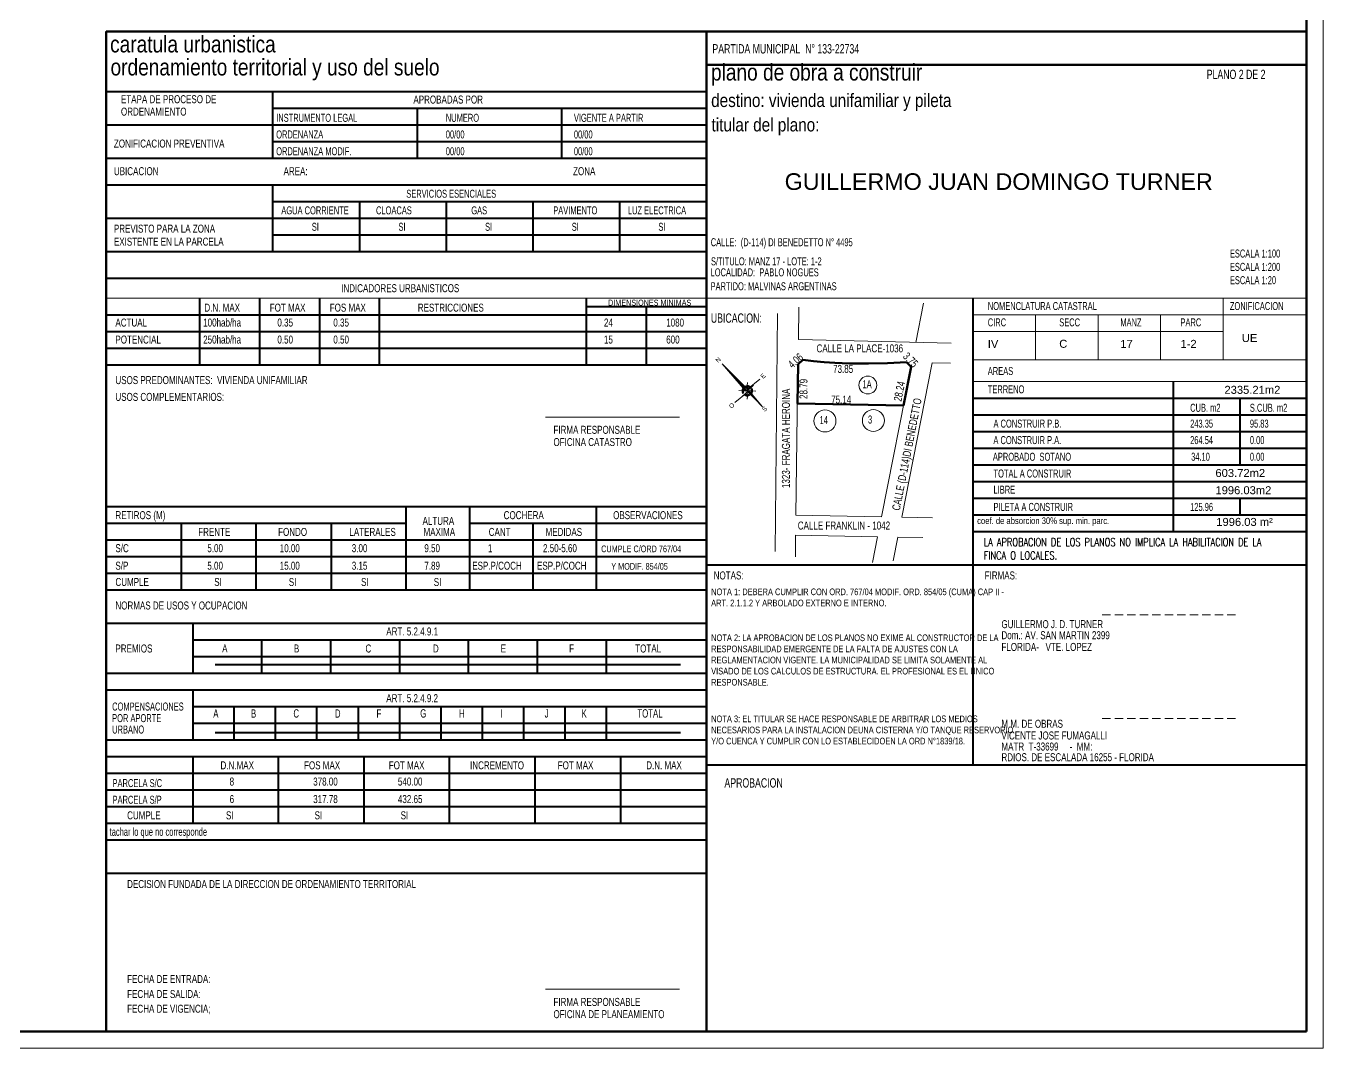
# Model space of a CAD drawing. Extents: x 233 to 569, y -241 to -74.
# Drawn here: x 428.57 to 467.48, y -205.62 to -174.95 of the extents above; entities that cross this region are included whole.
import ezdxf
from ezdxf.enums import TextEntityAlignment as Align

# ---------------------------------------------------------------- set-up
doc = ezdxf.new("R2010")
doc.units = 0
doc.header["$MEASUREMENT"] = 0
doc.linetypes.add('HIDDEN', pattern=[0.375, 0.25, -0.125])
doc.layers.get('0').update_dxf_attribs({"linetype": 'CONTINUOUS', "lineweight": 50})
for name, color, linetype, lineweight in [('COTAS', 1, 'CONTINUOUS', 9), ('ee', 8, 'CONTINUOUS', 13), ('LINEAS', 2, 'CONTINUOUS', 20), ('MARCOS', 4, 'CONTINUOUS', 80), ('MUROS', 7, 'CONTINUOUS', 50), ('RECUADRO', 4, 'CONTINUOUS', 70), ('TEXTOS', 52, 'CONTINUOUS', 40)]:
    doc.layers.add(name, color=color, linetype=linetype, lineweight=lineweight)
doc.layers.add('PDF_0', color=7, linetype='CONTINUOUS')
doc.styles.add('COTAS', font='bahnschrift.ttf', dxfattribs={"width": 0.7})
doc.styles.add('PDF Technic', font='technic_.ttf')
doc.styles.add('ROMANS', font='ROMANS.SHX')
doc.styles.get("Standard").update_dxf_attribs({"font": 'bahnschrift.ttf'})
doc.styles.add('SWIS721', font='swissel.ttf')

# ---------------------------------------------------------------- blocks, each defined once
blk = doc.blocks.new('NORTE')
at = {"color": 8, "extrusion": (0, 0, -1)}
for p, q in [((2.82, 0.25), (1.72, 1.69)), ((2.97, 0.24), (1.72, 1.69)), ((2.98, 0.39), (4.1, 1.2)), ((2.95, 0.09), (1.84, -0.73)), ((2.78, 0.21), (2.22, 0.3)), ((2.97, 0.24), (2.41, -0.24)), ((2.99, 0.04), (2.91, -0.5)), ((2.94, 0.43), (3.02, 0.98)), ((2.95, 0.09), (2.94, -0.13)), ((2.95, 0.09), (5.07, -2.22)), ((2.97, 0.24), (5.07, -2.22)), ((3.12, 0.23), (3.7, 0.18)), ((3.12, 0.23), (5.07, -2.22)), ((3.16, 0.27), (3.71, 0.18))]:
    blk.add_line(p, q, dxfattribs=at)
at = {"color": 8}
for p, q in [((2.82, 0.25), (3.12, 0.23)), ((2.97, 0.24), (2.95, 0.09)), ((2.98, 0.39), (2.97, 0.24))]:
    blk.add_line(p, q, dxfattribs=at)
for radius, start, end in [(0.466, 141.2143, 172.9815), (0.466, 178.1711, 210.795), (0.409, 143.2163, 171.9899), (0.409, 179.1627, 208.7568), (0.395, 179.1627, 208.1514), (0.395, 143.2163, 171.6968), (0.338, 143.2163, 170.274), (0.338, 179.1627, 205.1901), (0.466, 88.1711, 119.9383), (0.409, 89.1627, 117.9363), (0.395, 89.1627, 117.3418), (0.338, 89.1627, 114.4348), (0.466, 50.3576, 82.9815), (0.409, 52.3958, 81.9899), (0.395, 52.3958, 81.6968), (0.338, 52.3958, 80.274), (0.338, 324.2748, 350.274), (0.338, 359.1627, 25.1901), (0.395, 324.2748, 351.6968), (0.409, 324.2748, 351.9899), (0.395, 359.1627, 28.1514), (0.409, 359.1627, 28.7568), (0.466, 322.3209, 352.9815), (0.466, 358.1711, 30.795), (0.466, 230.3576, 262.9815), (0.395, 232.3958, 261.6968), (0.409, 232.3958, 261.9899), (0.338, 232.3958, 260.274), (0.466, 268.1711, 298.8317), (0.338, 269.1627, 293.4627), (0.395, 269.1627, 296.2977), (0.409, 269.1627, 296.8778)]:
    blk.add_arc((2.97, 0.24), radius, start, end, dxfattribs=at)
for points in [[(2.97, 0.24), (2.82, 0.25), (2.84, 0.38), (1.72, 1.69)], [(2.97, 0.24), (2.98, 0.39), (3.08, 0.34), (4.1, 1.21)], [(2.97, 0.24), (2.95, 0.09), (2.81, 0.1), (1.85, -0.72)], [(2.82, 0.25), (2.78, 0.21), (2.73, 0.26), (2.23, 0.29)], [(2.95, 0.09), (2.99, 0.04), (2.95, 0.01), (2.91, -0.5)], [(2.98, 0.39), (2.94, 0.43), (2.98, 0.45), (3.02, 0.97)], [(2.97, 0.24), (3.12, 0.23), (3.1, 0.08), (5.07, -2.22)], [(3.12, 0.23), (3.16, 0.27), (3.22, 0.22), (3.71, 0.18)]]:
    blk.add_solid(points, dxfattribs=at)
at = {"color": 8, "width": 0.9}
for s, p in [('S', (1.54, 1.9)), ('O', (4.4, 1.47)), ('E', (1.53, -0.99)), ('N', (5.39, -2.6))]:
    blk.add_text(s, height=0.4, rotation=221.6921, dxfattribs=at).set_placement(p, align=Align.MIDDLE)
blk = doc.blocks.new('TER')
at = {"layer": 'MUROS'}
for p, q in [((5091.299, 3731.777), (5091.11, 3731.602)), ((5091.11, 3731.602), (5091.119, 3730.021)), ((5091.724, 3731.728), (5091.299, 3731.777)), ((5092.151, 3731.695), (5091.724, 3731.728)), ((5092.578, 3731.675), (5092.151, 3731.695)), ((5093.172, 3731.668), (5092.578, 3731.675)), ((5093.931, 3731.678), (5093.172, 3731.668)), ((5094.689, 3731.71), (5093.931, 3731.678)), ((5095.447, 3731.762), (5094.689, 3731.71)), ((5095.357, 3730.021), (5095.632, 3731.581)), ((5095.632, 3731.581), (5095.447, 3731.762)), ((5091.119, 3730.021), (5095.357, 3730.021)), ((5091.119, 3730.021), (5091.119, 3730.021))]:
    blk.add_line(p, q, dxfattribs=at)

msp = doc.modelspace()

# ---------------------------------------------------------------- linework, layer by layer
at = {"layer": 'COTAS'}
for p, q in [((455.4973, -183.2708), (455.2665, -184.4446)), ((451.1149, -183.5767), (451.051, -190.7209)), ((451.7563, -183.3883), (451.7423, -184.3618)), ((456.3231, -184.4695), (451.7423, -184.3618)), ((451.7318, -185.0934), (451.6668, -189.6262)), ((455.1225, -185.1769), (454.2373, -189.6774)), ((455.7577, -185.0563), (454.8464, -189.6895)), ((456.309, -185.0693), (455.7577, -185.0563)), ((444.1613, -186.6895), (448.1797, -186.6895)), ((451.6668, -189.6262), (454.2373, -189.6774)), ((454.8464, -189.6895), (455.766, -189.7079)), ((451.6554, -190.226), (454.1198, -190.2752)), ((451.6554, -190.226), (451.6554, -190.8791)), ((454.1198, -190.2752), (453.9678, -191.0481)), ((454.7289, -190.2873), (454.5889, -190.9991)), ((454.7289, -190.2873), (455.4743, -190.3022)), ((444.1613, -203.8559), (448.1797, -203.8559))]:
    msp.add_line(p, q, dxfattribs=at)
at = {"layer": 'COTAS', "linetype": 'HIDDEN'}
for p, q in [((460.8602, -192.617), (464.8786, -192.617)), ((460.8602, -195.7294), (464.8786, -195.7294))]:
    msp.add_line(p, q, dxfattribs=at)
at = {"layer": 'COTAS'}
for centre, radius in [((453.8273, -185.7246), 0.2676), ((452.5406, -186.8014), 0.3306), ((453.9925, -186.7884), 0.3306)]:
    msp.add_circle(centre, radius, dxfattribs=at)
at = {"layer": 'ee', "lineweight": 40}
msp.add_line((464.9851, -189.1199), (464.9851, -189.6194), dxfattribs=at)
for points in [[(430.9808, -176.9186), (448.9821, -176.9186)], [(435.9807, -178.9211), (435.9807, -176.9186)], [(435.9807, -177.4182), (448.9821, -177.4182)], [(440.3159, -178.9211), (440.3159, -177.4182)], [(444.6511, -178.9211), (444.6511, -177.4182)], [(430.9808, -177.9178), (448.9821, -177.9178)], [(435.9807, -178.4173), (448.9821, -178.4173)], [(430.9808, -178.9211), (448.9821, -178.9211)], [(430.9808, -179.7213), (448.9821, -179.7213)], [(435.9807, -181.7195), (435.9807, -179.7213)], [(435.9807, -180.2208), (448.9821, -180.2208)], [(438.5844, -181.7195), (438.5844, -180.2208)], [(441.1838, -181.7195), (441.1838, -180.2208)], [(443.7833, -181.7195), (443.7833, -180.2208)], [(446.3827, -181.7195), (446.3827, -180.2208)], [(430.9808, -180.7204), (448.9821, -180.7204)], [(435.9807, -181.22), (448.9821, -181.22)], [(430.9808, -181.7195), (448.9821, -181.7195)], [(430.9808, -182.5197), (448.9821, -182.5197)], [(433.7835, -185.1191), (433.7835, -183.1208)], [(435.5828, -185.1191), (435.5828, -183.1208)], [(437.3821, -185.1191), (437.3821, -183.1208)], [(439.1813, -185.1191), (439.1813, -183.1208)], [(445.3836, -185.1191), (445.3836, -183.1208)], [(430.9808, -183.6204), (448.9821, -183.6204)], [(445.3836, -183.3706), (448.9821, -183.3706)], [(447.1828, -185.1191), (447.1828, -183.3706)], [(430.9808, -184.12), (448.9821, -184.12)], [(430.9808, -184.6195), (448.9821, -184.6195)], [(430.9808, -185.1191), (448.9821, -185.1191)], [(462.9826, -185.6187), (462.9826, -190.119)], [(456.9836, -186.1182), (466.9834, -186.1182)], [(464.9851, -186.1182), (464.9851, -188.1207)], [(456.9836, -186.6178), (466.9834, -186.6178)], [(456.9836, -187.1216), (466.9834, -187.1216)], [(456.9836, -187.6212), (466.9834, -187.6212)], [(456.9836, -188.1207), (466.9834, -188.1207)], [(456.9836, -188.6203), (466.9834, -188.6203)], [(430.9808, -189.3696), (448.9821, -189.3696)], [(439.9815, -191.8675), (439.9815, -189.3696)], [(441.8824, -191.8675), (441.8824, -189.3696)], [(445.6841, -191.8675), (445.6841, -189.3696)], [(456.9836, -189.1199), (466.9834, -189.1199)], [(430.9808, -189.8692), (439.9815, -189.8692)], [(433.2331, -191.8675), (433.2331, -189.8692)], [(435.4812, -191.8675), (435.4812, -189.8692)], [(437.7334, -191.8675), (437.7334, -189.8692)], [(441.8824, -189.8692), (448.9821, -189.8692)], [(443.7833, -191.8675), (443.7833, -189.8692)], [(456.9836, -189.6194), (466.9834, -189.6194)], [(430.9808, -190.3688), (448.9821, -190.3688)], [(430.9808, -190.8683), (448.9821, -190.8683)], [(430.9808, -191.3679), (448.9821, -191.3679)], [(430.9808, -191.8675), (448.9821, -191.8675)], [(430.9808, -192.8708), (448.9821, -192.8708)], [(433.5845, -194.3695), (433.5845, -192.8708)], [(433.5845, -193.3704), (448.9821, -193.3704)], [(435.6505, -194.3695), (435.6505, -193.3704)], [(437.7165, -194.3695), (437.7165, -193.3704)], [(439.7825, -194.3695), (439.7825, -193.3704)], [(441.8485, -194.3695), (441.8485, -193.3704)], [(443.9145, -194.3695), (443.9145, -193.3704)], [(445.9847, -194.3695), (445.9847, -193.3704)], [(433.5845, -193.87), (448.9821, -193.87)], [(430.9808, -194.3695), (448.9821, -194.3695)], [(430.9808, -194.8691), (448.9821, -194.8691)], [(433.5845, -196.3678), (433.5845, -194.8691)], [(433.5845, -195.3687), (448.9821, -195.3687)], [(434.8207, -196.3678), (434.8207, -195.3687)], [(436.0612, -196.3678), (436.0612, -195.3687)], [(437.3016, -196.3678), (437.3016, -195.3687)], [(438.5421, -196.3678), (438.5421, -195.3687)], [(439.7825, -196.3678), (439.7825, -195.3687)], [(441.0229, -196.3678), (441.0229, -195.3687)], [(442.2634, -196.3678), (442.2634, -195.3687)], [(443.5038, -196.3678), (443.5038, -195.3687)], [(444.7443, -196.3678), (444.7443, -195.3687)], [(445.9847, -196.3678), (445.9847, -195.3687)], [(433.5845, -195.8682), (448.9821, -195.8682)], [(430.9808, -196.3678), (448.9821, -196.3678)], [(430.9808, -196.8716), (448.9821, -196.8716)], [(433.5845, -198.8698), (433.5845, -196.8716)], [(436.1501, -198.8698), (436.1501, -196.8716)], [(438.7156, -198.8698), (438.7156, -196.8716)], [(441.2812, -198.8698), (441.2812, -196.8716)], [(443.851, -198.8698), (443.851, -196.8716)], [(446.4166, -198.8698), (446.4166, -196.8716)], [(430.9808, -197.3711), (448.9821, -197.3711)], [(430.9808, -197.8707), (448.9821, -197.8707)], [(430.9808, -198.3703), (448.9821, -198.3703)], [(430.9808, -198.8698), (448.9821, -198.8698)], [(430.9808, -199.3694), (448.9821, -199.3694)], [(430.9808, -200.3685), (448.9821, -200.3685)]]:
    msp.add_lwpolyline(points, dxfattribs=at)
at = {"layer": 'LINEAS'}
for p, q in [((467.4834, -205.6186), (467.4834, -116.6186)), ((467.4834, -174.6186), (467.4834, -205.6186)), ((348.4834, -205.6186), (467.4834, -205.6186))]:
    msp.add_line(p, q, dxfattribs=at)
at = {"layer": 'MARCOS'}
for p, q in [((466.9834, -205.1186), (466.9834, -117.1186)), ((348.9834, -205.1186), (466.9834, -205.1186))]:
    msp.add_line(p, q, dxfattribs=at)
at = {"layer": 'PDF_0', "lineweight": 13}
for points in [[(430.9808, -183.1208), (448.9821, -183.1208), (466.9834, -183.1208)], [(464.4856, -184.9709), (464.4856, -183.1208)], [(456.9836, -183.6204), (466.9834, -183.6204)], [(458.8591, -184.9709), (458.8591, -183.6204)], [(460.7346, -184.9709), (460.7346, -183.6204)], [(462.6101, -184.9709), (462.6101, -183.6204)], [(456.9836, -184.12), (464.4856, -184.12)], [(456.9836, -184.9709), (466.9834, -184.9709)], [(456.9836, -185.6187), (466.9834, -185.6187)]]:
    msp.add_lwpolyline(points, dxfattribs=at)
at = {"layer": 'PDF_0', "lineweight": 40}
for points in [[(456.9836, -197.1214), (456.9836, -183.1208)], [(456.9836, -190.119), (466.9834, -190.119)], [(448.9821, -191.1181), (466.9834, -191.1181)], [(448.9821, -197.1214), (466.9834, -197.1214)]]:
    msp.add_lwpolyline(points, dxfattribs=at)
at = {"layer": 'RECUADRO'}
msp.add_line((466.9834, -175.1186), (466.9834, -205.1186), dxfattribs=at)
for points in [[(430.9808, -205.1186), (430.9808, -175.1193), (466.9834, -175.1193)], [(448.9821, -176.1185), (466.9834, -176.1185)]]:
    msp.add_lwpolyline(points, dxfattribs=at)
for points in [[(430.9808, -175.1193), (430.9808, -205.1186)], [(448.9821, -175.1193), (448.9821, -205.1186)]]:
    msp.add_lwpolyline(points, close=True, dxfattribs=at)
at = {"layer": 'TEXTOS'}
for points in [[(434.245, -194.1113), (448.2116, -194.1113)], [(434.245, -196.1476), (448.2116, -196.1476)]]:
    msp.add_lwpolyline(points, dxfattribs=at)

# ---------------------------------------------------------------- block references
at = {"layer": 'LINEAS', "xscale": 0.3421249999997765, "yscale": 0.3421249999997765, "zscale": 0.3421249999997765, "rotation": 182.7322857075411}
msp.add_blockref('NORTE', (451.2227, -185.7678), dxfattribs=at)
at = {"layer": 'MUROS', "xscale": 0.7499999999999999, "yscale": 0.7499999999999999, "zscale": 0.7499999999999999, "rotation": 358.8583118130852}
msp.add_blockref('TER', (-3421.6064, -2907.1592), dxfattribs=at)

# ---------------------------------------------------------------- texts
at = {"layer": 'COTAS', "char_height": 0.2, "attachment_point": 1, "style": 'COTAS'}
for s, width, insert in [('\\A1;NOTA 1: DEBERA CUMPLIR CON ORD. 767/04 MODIF. ORD. 854/05 (CUMA) CAP II - ART. 2.1.1.2 Y ARBOLADO EXTERNO E INTERNO.', 7.620593, (449.1268, -191.8293)), ('\\A1;NOTA 2: LA APROBACION DE LOS PLANOS NO EXIME AL CONSTRUCTOR DE LA RESPONSABILIDAD EMERGENTE DE LA FALTA DE AJUSTES CON LA REGLAMENTACION VIGENTE. LA MUNICIPALIDAD SE LIMITA SOLAMENTE AL VISADO DE LOS CALCULOS DE ESTRUCTURA. EL PROFESIONAL ES EL UNICO RESPONSABLE.', 7.487399, (449.1268, -193.2083)), ('\\A1;NOTA 3: EL TITULAR SE HACE RESPONSABLE DE ARBITRAR LOS MEDIOS NECESARIOS PARA LA INSTALACION DEUNA CISTERNA Y/O TANQUE RESERVORIO Y/O CUENCA Y CUMPLIR CON LO ESTABLECIDOEN LA ORD N°1839/18.', 7.620593, (449.1268, -195.6403))]:
    msp.add_mtext_dynamic_manual_height_columns(s, width=width, gutter_width=12.5, heights=[0], dxfattribs=dict(at, insert=insert))
at = {"layer": 'ee', "lineweight": 40, "char_height": 0.500026, "attachment_point": 7, "style": 'PDF Technic'}
for s, insert in [('caratula urbanistica', (431.0952, -175.7518)), ('ordenamiento territorial y uso del suelo', (431.1079, -176.5858))]:
    msp.add_mtext(s, dxfattribs=dict(at, insert=insert))
at = {"layer": 'TEXTOS', "style": 'COTAS', "width": 0.75}
for s, height, p in [('ETAPA DE PROCESO DE', 0.24, (431.4213, -177.2678)), ('APROBADAS POR', 0.24, (440.1943, -177.2782)), ('ORDENAMIENTO', 0.24, (431.4213, -177.6405)), ('ZONIFICACION PREVENTIVA', 0.24, (431.2091, -178.5986)), ('UBICACION', 0.24, (431.2091, -179.4273)), ('AREA:', 0.24, (436.2987, -179.4273)), ('ZONA', 0.24, (444.9845, -179.4273)), ('PREVISTO PARA LA ZONA', 0.24, (431.2091, -181.1513)), ('EXISTENTE EN LA PARCELA', 0.24, (431.2091, -181.5412)), ('INDICADORES URBANISTICOS', 0.24, (438.0267, -182.9383)), ('FOT MAX', 0.24, (435.8849, -183.522)), ('FOS MAX', 0.24, (437.685, -183.522)), ('RESTRICCIONES', 0.24, (440.327, -183.522)), ('DIMENSIONES MINIMAS', 0.18, (446.0354, -183.3431)), ('D.N. MAX', 0.24, (433.9234, -183.522)), ('ACTUAL', 0.24, (431.2547, -183.9693)), ('100hab/ha', 0.24, (433.8878, -183.9693)), ('0.35', 0.24, (436.1142, -183.9693)), ('0.35', 0.24, (437.7924, -183.9693)), ('24', 0.24, (445.9103, -183.9693)), ('1080', 0.24, (447.7786, -183.9693)), ('POTENCIAL', 0.24, (431.2547, -184.4799)), ('250hab/ha', 0.24, (433.8878, -184.4799)), ('0.50', 0.24, (436.1142, -184.4799)), ('0.50', 0.24, (437.7924, -184.4799)), ('15', 0.24, (445.9103, -184.4799)), ('600', 0.24, (447.7786, -184.4799)), ('CALLE LA PLACE-1036', 0.24, (452.2882, -184.7443)), ('73.85', 0.24, (452.7846, -185.3602)), ('USOS PREDOMINANTES:  VIVIENDA UNIFAMILIAR', 0.24, (431.2547, -185.696)), ('USOS COMPLEMENTARIOS:', 0.24, (431.2547, -186.2001)), ('75.14', 0.24, (452.7271, -186.282)), ('FIRMA RESPONSABLE', 0.24, (444.396, -187.1875)), ('OFICINA CATASTRO', 0.24, (444.396, -187.555)), ('RETIROS (M)', 0.24, (431.2547, -189.7486)), ('COCHERA', 0.24, (442.9026, -189.7486)), ('OBSERVACIONES', 0.24, (446.1858, -189.7486)), ('ALTURA', 0.24, (440.4683, -189.9195)), ('CALLE FRANKLIN - 1042', 0.24, (451.7258, -190.06)), ('FRENTE', 0.24, (433.7382, -190.2519)), ('FONDO', 0.24, (436.1358, -190.2519)), ('LATERALES', 0.24, (438.2743, -190.2519)), ('MAXIMA', 0.24, (440.497, -190.2519)), ('CANT', 0.24, (442.4535, -190.2519)), ('MEDIDAS', 0.24, (444.1582, -190.2519)), ('S/C', 0.24, (431.2547, -190.7395)), ('5.00', 0.24, (434.0122, -190.7395)), ('10.00', 0.24, (436.1845, -190.7395)), ('3.00', 0.24, (438.3453, -190.7395)), ('9.50', 0.24, (440.5223, -190.7395)), ('1', 0.24, (442.4313, -190.7395)), ('2.50-5.60', 0.24, (444.082, -190.7395)), ('CUMPLE C/ORD 767/04', 0.2, (445.826, -190.7395)), ('S/P', 0.24, (431.2547, -191.2654)), ('5.00', 0.24, (434.0122, -191.2654)), ('15.00', 0.24, (436.1845, -191.2654)), ('3.15', 0.24, (438.3453, -191.2654)), ('7.89', 0.24, (440.5223, -191.2654)), ('ESP.P/COCH', 0.24, (441.9597, -191.2654)), ('ESP.P/COCH', 0.24, (443.9029, -191.2654)), ('Y MODIF. 854/05', 0.2, (446.1306, -191.2654)), ('NOTAS:', 0.24, (449.2027, -191.5574)), ('FIRMAS:', 0.24, (457.3307, -191.5574)), ('CUMPLE', 0.24, (431.2547, -191.7532)), ('SI', 0.24, (434.2197, -191.7532)), ('SI', 0.24, (436.4562, -191.7532)), ('SI', 0.24, (438.6247, -191.7532)), ('SI', 0.24, (440.8046, -191.7532)), ('NORMAS DE USOS Y OCUPACION', 0.24, (431.2547, -192.459)), ('ART. 5.2.4.9.1', 0.24, (439.3806, -193.2378)), ('GUILLERMO J. D. TURNER', 0.24, (457.835, -193.0192)), ('Dom.: AV. SAN MARTIN 2399', 0.24, (457.835, -193.3505)), ('PREMIOS', 0.24, (431.2547, -193.7495)), ('A', 0.24, (434.4575, -193.7495)), ('B', 0.24, (436.6097, -193.7495)), ('C', 0.24, (438.756, -193.7495)), ('D', 0.24, (440.7799, -193.7495)), ('E', 0.24, (442.8132, -193.7495)), ('F', 0.24, (444.8651, -193.7495)), ('TOTAL', 0.24, (446.8503, -193.7495)), ('FLORIDA-   VTE. LOPEZ', 0.24, (457.835, -193.7025)), ('ART. 5.2.4.9.2', 0.24, (439.3806, -195.2402)), ('VICENTE JOSE FUMAGALLI', 0.24, (457.835, -196.3596)), ('M.M. DE OBRAS', 0.24, (457.835, -196.0077)), ('MATR  T-33699     -  MM: ', 0.24, (457.835, -196.6909)), ('RDIOS. DE ESCALADA 16255 - FLORIDA', 0.24, (457.835, -197.0113)), ('D.N.MAX', 0.24, (434.4071, -197.2543)), ('FOS MAX', 0.24, (436.9139, -197.2543)), ('FOT MAX', 0.24, (439.4555, -197.2543)), ('INCREMENTO', 0.24, (441.8945, -197.2543)), ('FOT MAX', 0.24, (444.5244, -197.2543)), ('D.N. MAX', 0.24, (447.1784, -197.2543)), ('8', 0.24, (434.6811, -197.7419)), ('378.00', 0.24, (437.1879, -197.7419)), ('540.00', 0.24, (439.7294, -197.7419)), ('6', 0.24, (434.6811, -198.2678)), ('317.78', 0.24, (437.1879, -198.2678)), ('432.65', 0.24, (439.7294, -198.2678)), ('CUMPLE', 0.24, (431.6061, -198.7555)), ('SI', 0.24, (434.5711, -198.7555)), ('SI', 0.24, (437.2306, -198.7555)), ('SI', 0.24, (439.8115, -198.7555)), ('DECISION FUNDADA DE LA DIRECCION DE ORDENAMIENTO TERRITORIAL', 0.24, (431.6061, -200.8169)), ('FECHA DE ENTRADA:', 0.24, (431.6061, -203.6662)), ('FECHA DE SALIDA:', 0.24, (431.6061, -204.117)), ('FIRMA RESPONSABLE', 0.24, (444.396, -204.354)), ('FECHA DE VIGENCIA;', 0.24, (431.6061, -204.5579)), ('OFICINA DE PLANEAMIENTO', 0.24, (444.396, -204.7214))]:
    msp.add_text(s, height=height, dxfattribs=at).set_placement(p)
at = {"layer": 'TEXTOS', "style": 'SWIS721'}
msp.add_text('GUILLERMO JUAN DOMINGO TURNER', height=0.5, dxfattribs=at).set_placement((451.331, -179.8698))
at = {"layer": 'TEXTOS', "style": 'COTAS', "width": 0.75}
for s, rotation, p in [('4.06', 41.55359, (451.562, -185.2366)), ('3.75', 314.42486, (454.8612, -184.8857)), ('28.79', 90, (452.0157, -186.1413)), ('1323- FRAGATA HEROINA', 90, (451.489, -188.8155)), ('28.24', 78.87342, (454.8337, -186.2297)), ('CALLE (D-114)DI BENEDETTO', 78.87342, (454.7838, -189.5048))]:
    msp.add_text(s, height=0.24, rotation=rotation, dxfattribs=at).set_placement(p)
at = {"layer": 'TEXTOS', "attachment_point": 7}
for s, insert, char_height, style in [('PARTIDA MUNICIPAL  N° 133-22734', (449.1642, -175.7794), 0.28, 'COTAS'), ('plano de obra a construir', (449.1218, -176.7382), 0.500026, 'PDF Technic'), ('PLANO 2 DE 2', (463.9935, -176.5467), 0.28, 'COTAS'), ('INSTRUMENTO LEGAL', (436.0781, -177.8297), 0.24, 'COTAS'), ('NUMERO', (441.166, -177.8297), 0.24, 'COTAS'), ('VIGENTE A PARTIR', (445.0086, -177.8297), 0.24, 'COTAS'), ('titular del plano:', (449.1388, -178.2349), 0.400061, 'PDF Technic'), ('ORDENANZA', (436.0781, -178.3292), 0.24, 'COTAS'), ('00/00', (441.166, -178.3292), 0.24, 'COTAS'), ('00/00', (445.0086, -178.3292), 0.24, 'COTAS'), ('ORDENANZA MODIF.', (436.0781, -178.833), 0.24, 'COTAS'), ('00/00', (441.166, -178.833), 0.24, 'COTAS'), ('00/00', (445.0086, -178.833), 0.24, 'COTAS'), ('SERVICIOS ESENCIALES', (439.9802, -180.107), 0.24, 'COTAS'), ('AGUA CORRIENTE', (436.2318, -180.6065), 0.24, 'COTAS'), ('CLOACAS', (439.0725, -180.6065), 0.24, 'COTAS'), ('GAS', (441.9309, -180.6065), 0.24, 'COTAS'), ('PAVIMENTO', (444.3889, -180.6065), 0.24, 'COTAS'), ('LUZ ELECTRICA', (446.629, -180.6065), 0.24, 'COTAS'), ('SI', (437.1464, -181.0994), 0.24, 'COTAS'), ('SI', (439.7459, -181.0994), 0.24, 'COTAS'), ('SI', (442.3453, -181.0994), 0.24, 'COTAS'), ('SI', (444.9447, -181.0994), 0.24, 'COTAS'), ('SI', (447.5442, -181.0994), 0.24, 'COTAS'), ('CALLE:  (D-114) DI BENEDETTO N° 4495', (449.1146, -181.6317), 0.24, 'COTAS'), ('ESCALA 1:100\\PESCALA 1:200\\PESCALA 1:20', (464.6883, -182.7016), 0.24, 'COTAS'), ('S/TITULO: MANZ 17 - LOTE: 1-2', (449.1218, -182.1357), 0.24, 'COTAS'), ('PARTIDO: MALVINAS ARGENTINAS', (449.1091, -182.8838), 0.24, 'COTAS'), ('NOMENCLATURA CATASTRAL', (457.4255, -183.4771), 0.24, 'COTAS'), ('ZONIFICACION', (464.6883, -183.4771), 0.24, 'COTAS'), ('UBICACION:', (449.1176, -183.8591), 0.28, 'COTAS'), ('CIRC', (457.4255, -183.9671), 0.24, 'COTAS'), ('SECC', (459.5689, -183.9671), 0.24, 'COTAS'), ('MANZ', (461.4015, -183.9671), 0.24, 'COTAS'), ('PARC', (463.2055, -183.9671), 0.24, 'COTAS'), ('IV', (457.4255, -184.6098), 0.24, 'SWIS721'), ('C', (459.5689, -184.6098), 0.24, 'SWIS721'), ('17', (461.4015, -184.6098), 0.24, 'SWIS721'), ('1-2', (463.2055, -184.6098), 0.24, 'SWIS721'), ('UE', (465.0462, -184.4361), 0.24, 'SWIS721'), ('AREAS', (457.4255, -185.4275), 0.24, 'COTAS'), ('1A', (453.6669, -185.8187), 0.24, 'COTAS'), ('TERRENO', (457.4255, -185.9769), 0.24, 'COTAS'), ('2335.21m2', (464.5253, -185.9915), 0.24, 'SWIS721'), ('14', (452.3802, -186.8956), 0.24, 'COTAS'), ('3', (453.8321, -186.8826), 0.24, 'COTAS'), ('603.72m2', (464.255, -188.4865), 0.24, 'SWIS721'), ('1996.03m2', (464.255, -189.004), 0.24, 'SWIS721'), ('coef. de absorcion 30% sup. min. parc.', (457.1064, -189.9557), 0.200009, 'PDF Technic'), ('1996.03 m²', (464.2803, -189.9547), 0.24, 'SWIS721'), ('COMPENSACIONES', (431.1566, -195.4939), 0.24, 'COTAS'), ('POR APORTE', (431.1566, -195.8416), 0.24, 'COTAS'), ('A', (434.1899, -195.7054), 0.25, 'COTAS'), ('B', (435.3217, -195.7054), 0.25, 'COTAS'), ('C', (436.5945, -195.7054), 0.25, 'COTAS'), ('D', (437.8394, -195.7054), 0.25, 'COTAS'), ('F', (439.0868, -195.7054), 0.25, 'COTAS'), ('G', (440.399, -195.7054), 0.25, 'COTAS'), ('H', (441.5638, -195.7054), 0.25, 'COTAS'), ('I', (442.8131, -195.7054), 0.25, 'COTAS'), ('J', (444.1312, -195.7054), 0.25, 'COTAS'), ('K', (445.2396, -195.7054), 0.25, 'COTAS'), ('TOTAL', (446.9143, -195.7054), 0.25, 'COTAS'), ('URBANO', (431.1566, -196.1839), 0.24, 'COTAS'), ('PARCELA S/C', (431.1689, -197.7913), 0.24, 'COTAS'), ('APROBACION', (449.5253, -197.8057), 0.28, 'COTAS'), ('PARCELA S/P', (431.1689, -198.2908), 0.24, 'COTAS'), ('tachar lo que no corresponde', (431.0825, -199.3219), 0.24, 'COTAS')]:
    msp.add_mtext(s, dxfattribs=dict(at, insert=insert, char_height=char_height, style=style))
at = {"layer": 'TEXTOS'}
for s, insert, char_height, width, attachment_point, style in [('destino: vivienda unifamiliar y pileta', (449.1261, -177.5025), 0.400061, 10.460095, 7, 'PDF Technic'), ('LOCALIDAD:  PABLO NOGUES', (449.1091, -182.4655), 0.24, 6.180887, 7, 'COTAS'), ('CUB. m2', (463.4963, -186.5301), 0.24, 1.307547, 7, 'COTAS'), ('S.CUB. m2', (465.2877, -186.5301), 0.24, 1.695725, 7, 'COTAS'), ('A CONSTRUIR P.B.', (457.5974, -187.005), 0.24, 3.816539, 7, 'COTAS'), ('243.35', (463.4963, -187.005), 0.24, 1.307547, 7, 'COTAS'), ('95.83', (465.2877, -187.005), 0.24, 1.695725, 7, 'COTAS'), ('A CONSTRUIR P.A.', (457.594, -187.4996), 0.24, 4.084744, 7, 'COTAS'), ('264.54', (463.4963, -187.4996), 0.24, 1.307547, 7, 'COTAS'), ('0.00', (465.2877, -187.4996), 0.24, 1.695725, 7, 'COTAS'), (' APROBADO  SOTANO', (457.5159, -187.9991), 0.24, 4.084744, 7, 'COTAS'), (' 34.10', (463.463, -187.9991), 0.24, 1.307547, 7, 'COTAS'), ('0.00', (465.2877, -187.9991), 0.24, 1.695725, 7, 'COTAS'), ('TOTAL A CONSTRUIR', (457.5974, -188.5022), 0.24, 3.286349, 7, 'COTAS'), ('LIBRE', (457.5974, -188.9842), 0.24, 3.286349, 7, 'COTAS'), ('PILETA A CONSTRUIR', (457.5974, -189.5049), 0.24, 3.816539, 7, 'COTAS'), ('125.96', (463.4963, -189.5049), 0.24, 1.307547, 7, 'COTAS'), ('{\\W0.75;LA APROBACION DE LOS PLANOS NO IMPLICA LA HABILITACION DE LA FINCA O LOCALES.}', (457.3063, -190.3176), 0.24, 9.15761, 1, 'ROMANS')]:
    msp.add_mtext(s, dxfattribs=dict(at, insert=insert, char_height=char_height, width=width, attachment_point=attachment_point, style=style))

doc.saveas('drawing.dxf')
